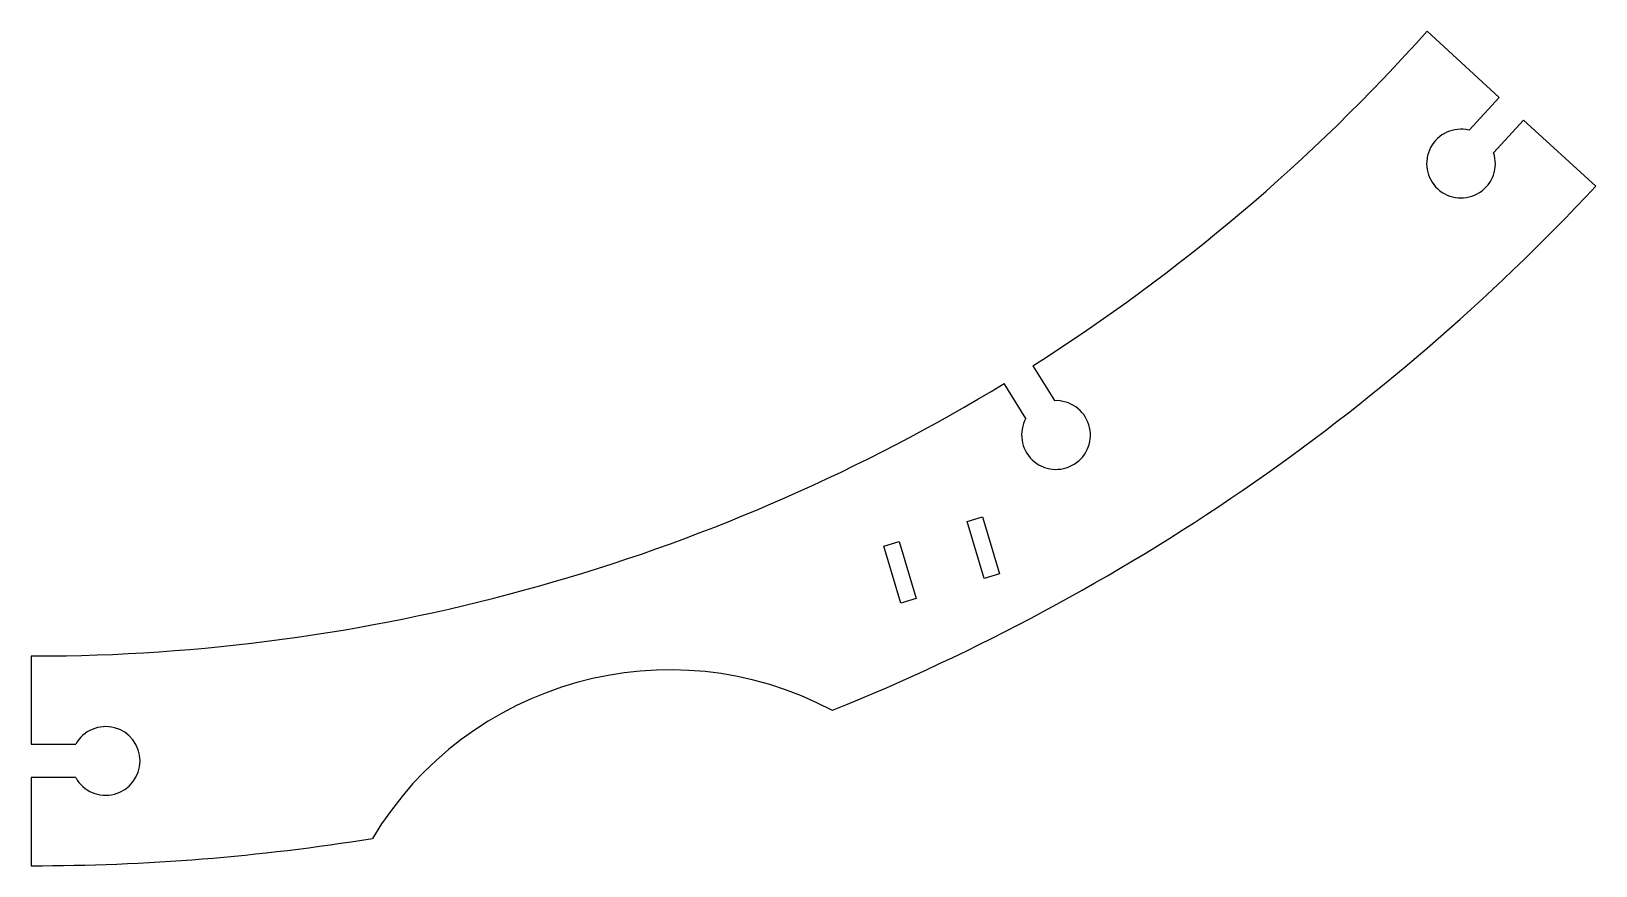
# Model space of a CAD drawing. Header units: millimetres. Extents: x -90 to 90, y -48 to 48.
import ezdxf

# ---------------------------------------------------------------- set-up
doc = ezdxf.new("R2010")
doc.units = ezdxf.units.MM
doc.layers.get('0').update_dxf_attribs({"linetype": 'CONTINUOUS'})

msp = doc.modelspace()

# ---------------------------------------------------------------- linework, layer by layer
for p, q in [((78.99, 40.46), (70.69, 48.08)), ((75.53, 36.69), (78.99, 40.46)), ((81.82, 37.85), (78.36, 34.08)), ((90.12, 30.22), (81.82, 37.85)), ((25.27, 9.55), (27.76, 5.53)), ((24.49, 3.49), (21.99, 7.51)), ((17.71, -8.39), (19.49, -7.86)), ((19.67, -14.95), (17.71, -8.39)), ((19.49, -7.86), (21.44, -14.42)), ((8.13, -11.24), (9.9, -10.71)), ((9.9, -10.71), (11.86, -17.28)), ((10.08, -17.8), (8.13, -11.24)), ((21.44, -14.42), (19.67, -14.95)), ((11.86, -17.28), (10.08, -17.8)), ((-86.09, -23.9), (-90.09, -23.9)), ((-90.09, -23.9), (-90.09, -34.05)), ((-86.09, -23.87), (-86.09, -23.9)), ((-90.09, -34.05), (-84.97, -34.05)), ((-84.97, -37.9), (-90.09, -37.9)), ((-90.09, -37.9), (-90.09, -48.05))]:
    msp.add_line(p, q)
for centre, radius, start, end in [((-90.01, 191.48), 215.38, 302.3595, 318.2576), ((74.6, 32.84), 3.96, -283.4775, 18.2895), ((-90.01, 198.36), 246.41, 291.9751, 316.9733), ((-90.01, 191.48), 215.38, 271.0442, 301.3353), ((27.95, 1.57), 3.96, -209.0362, 92.7309), ((-16.54, -65.41), 39.92, 62.0161, 149.1151), ((-81.51, -35.98), 3.96, -150.8835, 150.8835), ((-90.01, 198.36), 246.41, 269.9826, 279.1561)]:
    msp.add_arc(centre, radius, start, end)

doc.saveas('drawing.dxf')
